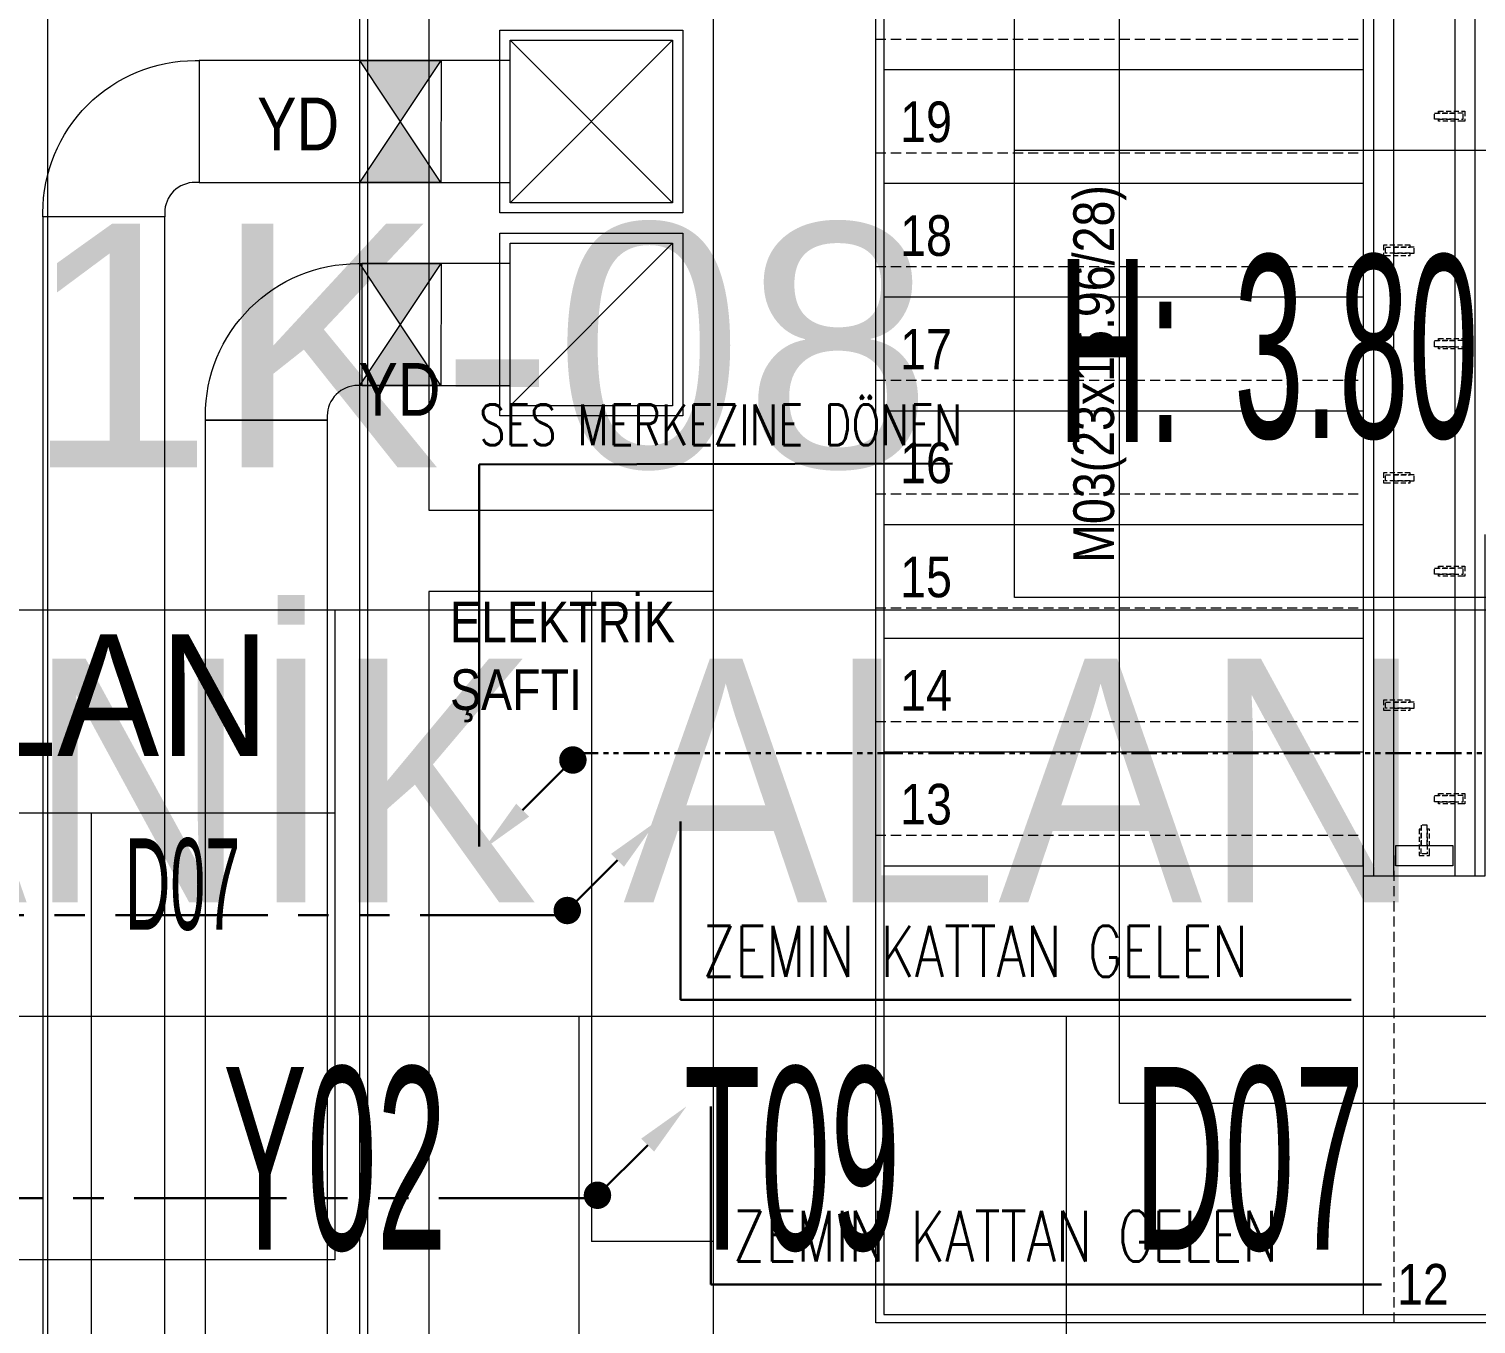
# Model space of a CAD drawing. Extents: x -9058 to 11890, y 0 to 8106.
# Drawn here: x 8636.6 to 8992.8, y 2955.5 to 3274.4 of the extents above; entities that cross this region are included whole.
import ezdxf
from ezdxf.enums import TextEntityAlignment as Align

# ---------------------------------------------------------------- set-up
doc = ezdxf.new("R2010")
doc.units = 0
doc.header["$LTSCALE"] = 10
doc.header["$MEASUREMENT"] = 0
for name, pattern in [('DOT2', [0.125, 0, -0.125]), ('HIDDEN', [0.375, 0.25, -0.125]), ('PHANTOM2', [1.25, 0.625, -0.125, 0.125, -0.125, 0.125, -0.125])]:
    doc.linetypes.add(name, pattern=pattern)
doc.layers.get('0').update_dxf_attribs({"color": 9, "lineweight": 9})
for name, color, linetype, lineweight in [('00', 9, 'Continuous', 9), ('01', 9, 'Continuous', 9), ('06B', 9, 'Continuous', 9), ('06D', 9, 'Continuous', 9), ('14', 9, 'Continuous', 9), ('19', 9, 'Continuous', 9), ('19D', 9, 'DOT2', 9), ('20', 9, 'DOT2', 9), ('21', 9, 'Continuous', 9), ('21_mahal200', 9, 'Continuous', 9), ('21_mahal200 @ 10 (1)', 9, 'Continuous', 9), ('21_mahal200 @ 10 (2)', 9, 'Continuous', 9), ('21_mahal200 @ 20', 9, 'Continuous', 9), ('40A', 9, 'Continuous', 9), ('E-10W ACİL ANONS İÇİN HOPARLÖR (SIVAÜSTÜ) (YANGINA DAYANIKLI)', 7, 'Continuous', 30), ('E-KABLO', 7, 'Continuous', 30), ('E-YANGIN', 7, 'Continuous', 30), ('E-YAZI', 7, 'Continuous', 30), ('E-YUKARI ÇIKAN HAT', 7, 'Continuous', 30)]:
    doc.layers.add(name, color=color, linetype=linetype, lineweight=lineweight)
doc.styles.add('Arial', font='arial.ttf', dxfattribs={"height": 2.5})
doc.styles.add('ILGAZ', font='txttw.shx')
doc.styles.add('MuuM_TEXT-STANDART', font='ARIALN.TTF')

# ---------------------------------------------------------------- blocks, each defined once
blk = doc.blocks.new('A$C6544144A')
h = blk.add_hatch(color=256)
h.paths.add_polyline_path([(15, 9.99), (0, 20), (0, 0)])
h.paths.add_polyline_path([(30, -0.01), (30, 19.99), (15, 9.99)])
for p, q in [((30, -0.01), (0, 20)), ((30, 19.99), (0, 0))]:
    blk.add_line(p, q)
blk.add_lwpolyline([(30, 19.99), (30, -0.01), (0, 0), (0, 20)], close=True)
blk = doc.blocks.new('p-mek')
for p, q in [((1120, -492.29), (1080, -452.29)), ((1120, -452.29), (1080, -492.29)), ((1120, -502.29), (1080, -542.29))]:
    blk.add_line(p, q)
at = {"color": 6}
blk.add_lwpolyline([(210.29, -281.08, -0.000027), (210.29, -1029.08, 0.400031)], format="xyb", dxfattribs=at)
for points in [[(1077.5, -494.79), (1077.5, -449.79), (1122.5, -449.79), (1122.5, -494.79)], [(1080, -492.29), (1080, -452.29), (1120, -452.29), (1120, -492.29)], [(1003.5, -487.29), (1080, -487.29), (1080, -457.29), (1003.5, -457.29)], [(995, -799.39), (995, -495.79), (965, -495.79), (965, -799.39)], [(1077.5, -544.79), (1077.5, -499.79), (1122.5, -499.79), (1122.5, -544.79)], [(1080, -542.29), (1080, -502.29), (1120, -502.29), (1120, -542.29)], [(1043.5, -537.29), (1080, -537.29), (1080, -507.29), (1043.5, -507.29)], [(1005, -1041.53), (1005, -545.79), (1035, -545.79), (1035, -1041.53)]]:
    blk.add_lwpolyline(points, close=True)
for points in [[(1003.5, -487.29), (1002.5, -487.29, 0.414214), (995, -494.79), (995, -495.79), (965, -495.79), (965, -494.79, -0.414214), (1002.5, -457.29), (1003.5, -457.29)], [(1043.5, -537.29), (1042.5, -537.29, 0.414214), (1035, -544.79), (1035, -545.79), (1005, -545.79), (1005, -544.79, -0.414214), (1042.5, -507.29), (1043.5, -507.29)]]:
    blk.add_lwpolyline(points, format="xyb", close=True)
at = {"rotation": 270}
for p in [(1043, -457.29), (1043, -507.29)]:
    blk.add_blockref('A$C6544144A', p, dxfattribs=at)
at = {"style": 'Arial', "width": 0.8}
for p in [(1017.75, -479.41), (1042.67, -544.74)]:
    blk.add_text('YD', height=13, dxfattribs=at).set_placement(p)
blk = doc.blocks.new('0a_roomno2')
blk.add_lwpolyline([(30, -16), (0, -16), (0, 0), (30, 0)], close=True)
for points in [[(0, 0), (30, 0)], [(0, -5), (30, -5)], [(12, -5), (12, -16)], [(18, -5), (18, -16)], [(24, -5), (24, -16)], [(12, -10.5), (0, -10.5)]]:
    blk.add_lwpolyline(points)
at = {"layer": '40A'}
blk.add_lwpolyline([(0, 0), (30, 0)], dxfattribs=at)
at = {"style": 'MuuM_TEXT-STANDART', "width": 0.6}
blk.add_text('H:', height=2.25, dxfattribs=at).set_placement((0.525, -12.962), align=Align.MIDDLE_LEFT)
at = {"style": 'Arial'}
blk.add_attdef('ODANO', (0, 1.505), '', height=3, dxfattribs=at)
blk.add_attdef('MEKANADI', text='', height=3, dxfattribs=at).set_placement((0.525, -4.75), align=Align.BOTTOM_LEFT)
at = {"style": 'MuuM_TEXT-STANDART', "width": 0.6}
for tag, p in [('YER01', (15, -7)), ('TAVAN01', (20.625, -7)), ('DUVAR01', (26.25, -7)), ('YER02', (15, -10.375)), ('TAVAN02', (20.625, -10.375)), ('DUVAR02', (26.25, -10.375)), ('YER03', (15, -13.75)), ('TAVAN03', (20.625, -13.75)), ('DUVAR03', (26.25, -13.75))]:
    blk.add_attdef(tag, text='', height=2.25, dxfattribs=at).set_placement(p, align=Align.MIDDLE_CENTER)
at = {"style": 'MuuM_TEXT-STANDART'}
blk.add_attdef('M2', text='', height=2.25, dxfattribs=at).set_placement((1.323, -7.805), align=Align.MIDDLE_LEFT)
at = {"style": 'MuuM_TEXT-STANDART', "width": 0.6}
blk.add_attdef('TEMIZTAVANYUKSEKLIGI', text='', height=2.25, dxfattribs=at).set_placement((2.7, -13.162), align=Align.MIDDLE_LEFT)
blk = doc.blocks.new('*U1192')
at = {"layer": '21_mahal200 @ 20'}
ref = blk.add_blockref('0a_roomno2', (8879.22, 3454.43), dxfattribs=dict(at, xscale=20, yscale=20, zscale=20))
ref.add_attrib('TEMIZTAVANYUKSEKLIGI', '3.80 m', dxfattribs={"layer": '0', "height": 45, "style": 'MuuM_TEXT-STANDART', "width": 0.6}).set_placement((8933.22, 3196.19), align=Align.MIDDLE_LEFT)
blk = doc.blocks.new('p-lama profili')
at = {"layer": '20', "linetype": 'HIDDEN', "ltscale": 0.5}
blk.add_lwpolyline([(0.75, -0.45), (-0.75, -0.45), (-0.75, -6.5), (-1.25, -6.5), (-1.25, -0.45), (-1.25, -0.45), (-1.25, 0), (1.25, 0), (1.25, -0.45), (1.25, -0.45), (1.25, -6.5), (0.75, -6.5), (0.75, -0.45)], dxfattribs=at)
blk.add_lwpolyline([(-0.75, -2.5), (0.75, -2.5), (0.75, -7.5), (-0.75, -7.5)], close=True, dxfattribs=at)
blk = doc.blocks.new('*U1199')
at = {"layer": '21_mahal200 @ 10 (1)'}
ref = blk.add_blockref('0a_roomno2', (8411.95, 3131.35), dxfattribs=dict(at, xscale=10, yscale=10, zscale=10))
ref.add_attrib('ODANO', ' PRS-1K-08', (8411.95, 3148.9), dxfattribs={"layer": '0', "height": 30, "style": 'Arial'})
ref.add_attrib('MEKANADI', 'MEKANİK ALAN', dxfattribs={"layer": '0', "height": 30, "style": 'Arial', "width": 0.9}).set_placement((8417.2, 3086.35), align=Align.BOTTOM_LEFT)
ref.add_attrib('M2', '###### m2', dxfattribs={"layer": '0', "height": 22.5, "style": 'MuuM_TEXT-STANDART', "width": 0.6}).set_placement((8417.2, 3058.23), align=Align.MIDDLE_LEFT)
ref.add_attrib('TEMIZTAVANYUKSEKLIGI', '2.30  m', dxfattribs={"layer": '0', "height": 22.5, "style": 'MuuM_TEXT-STANDART', "width": 0.6}).set_placement((8438.95, 3002.23), align=Align.MIDDLE_LEFT)
ref.add_attrib('YER01', 'Y02', dxfattribs={"layer": '0', "height": 22.5, "style": 'MuuM_TEXT-STANDART', "width": 0.6}).set_placement((8561.95, 3063.85), align=Align.MIDDLE_CENTER)
ref.add_attrib('TAVAN01', 'T09', dxfattribs={"layer": '0', "height": 22.5, "style": 'MuuM_TEXT-STANDART', "width": 0.6}).set_placement((8618.2, 3063.85), align=Align.MIDDLE_CENTER)
ref.add_attrib('DUVAR01', 'D07', dxfattribs={"layer": '0', "height": 22.5, "style": 'MuuM_TEXT-STANDART', "width": 0.6}).set_placement((8674.45, 3063.85), align=Align.MIDDLE_CENTER)
at = {"layer": '21_mahal200 @ 10 (2)'}
ref = blk.add_blockref('0a_roomno2', (8411.95, 3131.35), dxfattribs=dict(at, xscale=10, yscale=10, zscale=10))
ref.add_attrib('ODANO', ' PRS-1K-08', (8411.95, 3148.9), dxfattribs={"layer": '0', "height": 30, "style": 'Arial'})
ref.add_attrib('MEKANADI', 'MEKANİK ALAN', dxfattribs={"layer": '0', "height": 30, "style": 'Arial', "width": 0.9}).set_placement((8417.2, 3086.35), align=Align.BOTTOM_LEFT)
ref.add_attrib('M2', '###### m2', dxfattribs={"layer": '0', "height": 22.5, "style": 'MuuM_TEXT-STANDART', "width": 0.6}).set_placement((8417.2, 3058.23), align=Align.MIDDLE_LEFT)
ref.add_attrib('TEMIZTAVANYUKSEKLIGI', '2.30  m', dxfattribs={"layer": '0', "height": 22.5, "style": 'MuuM_TEXT-STANDART', "width": 0.6}).set_placement((8438.95, 3002.23), align=Align.MIDDLE_LEFT)
ref.add_attrib('YER01', 'Y02', dxfattribs={"layer": '0', "height": 22.5, "style": 'MuuM_TEXT-STANDART', "width": 0.6}).set_placement((8561.95, 3063.85), align=Align.MIDDLE_CENTER)
ref.add_attrib('TAVAN01', 'T09', dxfattribs={"layer": '0', "height": 22.5, "style": 'MuuM_TEXT-STANDART', "width": 0.6}).set_placement((8618.2, 3063.85), align=Align.MIDDLE_CENTER)
ref.add_attrib('DUVAR01', 'D07', dxfattribs={"layer": '0', "height": 22.5, "style": 'MuuM_TEXT-STANDART', "width": 0.6}).set_placement((8674.45, 3063.85), align=Align.MIDDLE_CENTER)
at = {"layer": '21_mahal200 @ 20'}
ref = blk.add_blockref('0a_roomno2', (8411.95, 3131.35), dxfattribs=dict(at, xscale=20, yscale=20, zscale=20))
ref.add_attrib('ODANO', ' PRS-1K-08', (8411.95, 3166.45), dxfattribs={"layer": '0', "height": 60, "style": 'Arial'})
ref.add_attrib('MEKANADI', 'MEKANİK ALAN', dxfattribs={"layer": '0', "height": 60, "style": 'Arial', "width": 0.9}).set_placement((8422.45, 3041.35), align=Align.BOTTOM_LEFT)
ref.add_attrib('YER01', 'Y02', dxfattribs={"layer": '0', "height": 45, "style": 'MuuM_TEXT-STANDART', "width": 0.6}).set_placement((8711.95, 2996.35), align=Align.MIDDLE_CENTER)
ref.add_attrib('TAVAN01', 'T09', dxfattribs={"layer": '0', "height": 45, "style": 'MuuM_TEXT-STANDART', "width": 0.6}).set_placement((8824.45, 2996.35), align=Align.MIDDLE_CENTER)
ref.add_attrib('DUVAR01', 'D07', dxfattribs={"layer": '0', "height": 45, "style": 'MuuM_TEXT-STANDART', "width": 0.6}).set_placement((8936.95, 2996.35), align=Align.MIDDLE_CENTER)
blk = doc.blocks.new('100_YUKARI ÇIKAN HAT')
at = {"layer": 'E-YUKARI ÇIKAN HAT', "color": 3, "linetype": 'Continuous'}
blk.add_line((2.472, 2.471), (0, 0), dxfattribs=at)
at = {"layer": 'E-YUKARI ÇIKAN HAT', "color": 4, "linetype": 'Continuous', "const_width": 0.675}
blk.add_lwpolyline([(-0.338, 0, 1), (0.337, 0, 1)], format="xyb", close=True, dxfattribs=at)
at = {"layer": 'E-YUKARI ÇIKAN HAT', "color": 3, "linetype": 'Continuous'}
blk.add_solid([(2.154, 2.789), (2.79, 2.152), (4.382, 4.379)], dxfattribs=at)

msp = doc.modelspace()

# ---------------------------------------------------------------- linework, layer by layer
at = {"layer": '00'}
msp.add_lwpolyline([(8668.36, 2725.87), (8668.36, 2725.87), (8668.36, 2710.87), (8555.06, 2710.87), (8555.06, 2920.87), (8720.06, 2920.87), (8720.06, 3505.87), (8805.06, 3505.87), (8805.06, 3490.87), (8735.06, 3490.87), (8735.06, 3155.87), (8805.06, 3155.87), (8805.06, 3135.87), (8735.06, 3135.87), (8735.06, 2920.87), (8805.06, 2920.87), (8805.06, 2905.87), (8570.06, 2905.87), (8570.06, 2725.87), (8668.36, 2725.87)], close=True, dxfattribs=at)
at = {"layer": '01'}
msp.add_lwpolyline([(9115.06, 3345.87), (9115.06, 3345.87), (9115.06, 3345.87), (9115.06, 2955.87), (8845.06, 2955.87), (8845.06, 3345.87), (8845.06, 3345.87), (8845.06, 3505.87), (8805.06, 3505.87), (8805.06, 2905.87), (9155.06, 2905.87), (9155.06, 3505.87), (9115.06, 3505.87)], close=True, dxfattribs=at)
at = {"layer": '06B'}
for points in [[(8972.56, 3345.87), (8967.56, 3345.87), (8967.56, 3065.87), (8972.56, 3065.87)], [(8992.56, 3337.26), (8987.56, 3337.26), (8987.56, 3065.87), (8992.56, 3065.87)], [(8973.06, 3068.37), (8973.06, 3073.37), (8987.06, 3073.37), (8987.06, 3068.37)]]:
    msp.add_lwpolyline(points, close=True, dxfattribs=at)
at = {"layer": '06D'}
for points in [[(8775.06, 3135.87), (8775.06, 2975.87)], [(8805.06, 2975.87), (8775.06, 2975.87)]]:
    msp.add_lwpolyline(points, dxfattribs=at)
at = {"layer": '14'}
for points in [[(8670.36, 2708.87), (8553.06, 2708.87), (8553.06, 2922.87), (8718.06, 2922.87), (8718.06, 3507.87), (8828.06, 3507.87), (8828.06, 3763.87), (8467.06, 3763.87), (8467.06, 3723.87), (8403.06, 3723.87), (8403.06, 3763.87), (7757.06, 3763.87), (7757.06, 3723.87), (7717.06, 3723.87), (7717.06, 2977.87), (7757.06, 2977.87), (7757.06, 2913.87), (7717.06, 2913.87), (7717.06, 2578.87)], [(9157.06, 3763.87), (9157.06, 3723.87), (9093.06, 3723.87), (9093.06, 3763.87), (8847.06, 3763.87), (8847.06, 3507.87), (8992.06, 3507.87), (8992.06, 3488.87), (8847.06, 3488.87), (8847.06, 3488.87), (8847.06, 3488.87), (8847.06, 2957.87), (9113.06, 2957.87), (9113.06, 3488.87), (9098.06, 3488.87), (9098.06, 3507.87), (9113.06, 3507.87), (9113.06, 3617.87), (9130.06, 3617.87)]]:
    msp.add_lwpolyline(points, dxfattribs=at)
at = {"layer": '19', "linetype": 'Continuous'}
for points in [[(8965.06, 3348.37), (8965.06, 3065.87), (8995.06, 3065.87), (8995.06, 3149.87)], [(8847.06, 3264.37), (8965.06, 3264.37)], [(8847.06, 3236.37), (8965.06, 3236.37)], [(8847.06, 3208.37), (8965.06, 3208.37)], [(8847.06, 3180.37), (8965.06, 3180.37)], [(8847.06, 3152.37), (8965.06, 3152.37)], [(8847.06, 3124.37), (8965.06, 3124.37)], [(8847.06, 3096.37), (8965.06, 3096.37)], [(8847.06, 3068.37), (8965.06, 3068.37), (8965.06, 3073.37)], [(8965.06, 3073.37), (8965.06, 2957.87)]]:
    msp.add_lwpolyline(points, dxfattribs=at)
at = {"layer": '19'}
msp.add_lwpolyline([(9054.91, 3162.37), (9054.91, 3009.86), (8905.06, 3009.86), (8905.06, 3339.9)], dxfattribs=at)
at = {"layer": '19D', "linetype": 'HIDDEN'}
for points in [[(8845.06, 3271.87), (8965.06, 3271.87)], [(8845.06, 3243.87), (8965.06, 3243.87)], [(8845.06, 3215.87), (8965.06, 3215.87)], [(8845.06, 3187.87), (8965.06, 3187.87)], [(8845.06, 3159.87), (8965.06, 3159.87)], [(8845.06, 3131.87), (8965.06, 3131.87)], [(8845.06, 3103.87), (8965.06, 3103.87)], [(8845.06, 3075.87), (8965.06, 3075.87)], [(8972.56, 3070.87), (8972.56, 2955.87)]]:
    msp.add_lwpolyline(points, dxfattribs=at)
at = {"layer": '21'}
msp.add_lwpolyline([(8746.67, 165.86), (8746.67, 2447.69), (8641.28, 2447.69), (8641.28, 4020.46)], dxfattribs=at)
at = {"layer": 'E-10W ACİL ANONS İÇİN HOPARLÖR (SIVAÜSTÜ) (YANGINA DAYANIKLI)', "color": 6, "linetype": 'PHANTOM2', "ltscale": 6}
msp.add_line((8770.4, 3056.21), (8517.71, 3056.21), dxfattribs=at)
at = {"layer": 'E-10W ACİL ANONS İÇİN HOPARLÖR (SIVAÜSTÜ) (YANGINA DAYANIKLI)', "color": 5, "linetype": 'PHANTOM2', "ltscale": 6}
msp.add_line((8775.06, 2986.49), (8524.16, 2986.49), dxfattribs=at)
at = {"layer": 'E-KABLO', "color": 6, "linetype": 'PHANTOM2'}
msp.add_line((8770.51, 3096.08), (9140.7, 3096.08), dxfattribs=at)
at = {"layer": 'E-YANGIN'}
for p, q in [((8747.41, 3167.15), (8863.94, 3167.36)), ((8747.41, 3167.15), (8747.41, 3073.06)), ((8797.02, 3079.23), (8797.02, 3035.34)), ((8797.02, 3035.34), (8962.1, 3035.34)), ((8804.45, 3009.13), (8804.45, 2965.24)), ((8804.45, 2965.24), (8969.53, 2965.24))]:
    msp.add_line(p, q, dxfattribs=at)

# ---------------------------------------------------------------- block references
at = {"rotation": 270}
for p in [(8990.06, 3252.87), (8990.06, 3196.87), (8990.06, 3140.87), (8990.06, 3084.87)]:
    msp.add_blockref('p-lama profili', p, dxfattribs=at)
at = {"xscale": -1}
for p, rotation in [((8970.06, 3219.87), 90), ((8970.06, 3163.87), 90), ((8970.06, 3107.87), 90), ((8980.06, 3070.87), 180)]:
    msp.add_blockref('p-lama profili', p, dxfattribs=dict(at, rotation=rotation))
at = {"layer": '06D'}
msp.add_blockref('p-mek', (7675.06, 3723.87), dxfattribs=at)
at = {"layer": '21_mahal200', "color": 6}
for name in ['*U1192', '*U1199']:
    msp.add_blockref(name, (0, 0), dxfattribs=at)
at = {"layer": 'E-YUKARI ÇIKAN HAT', "xscale": 5, "yscale": 5, "zscale": 5, "rotation": 180}
msp.add_blockref('100_YUKARI ÇIKAN HAT', (8770.51, 3094.39), dxfattribs=at)
at = {"layer": 'E-YUKARI ÇIKAN HAT', "xscale": 5, "yscale": 5, "zscale": 5}
for p in [(8769.14, 3057.34), (8776.57, 2987.24)]:
    msp.add_blockref('100_YUKARI ÇIKAN HAT', p, dxfattribs=at)

# ---------------------------------------------------------------- texts
at = {"layer": '21', "style": 'MuuM_TEXT-STANDART'}
for s, p in [('19', (8851.07, 3246.49)), ('18', (8851.07, 3218.49)), ('17', (8851.07, 3190.52)), ('16', (8851.07, 3162.52)), ('15', (8851.07, 3134.45)), ('14', (8851.07, 3106.54)), ('13', (8851.07, 3078.52)), ('12', (8973.36, 2960.32))]:
    msp.add_text(s, height=10, dxfattribs=at).set_placement(p)
at = {"layer": '21', "color": 250, "insert": (8893.7, 3189.41), "char_height": 10, "attachment_point": 2, "rotation": 90, "style": 'MuuM_TEXT-STANDART'}
msp.add_mtext('M03(23x16.96/28)', dxfattribs=at)
at = {"layer": '21', "insert": (8740.27, 3133.38), "char_height": 10, "attachment_point": 1, "style": 'MuuM_TEXT-STANDART'}
msp.add_mtext_dynamic_manual_height_columns('ELEKTRİK ŞAFTI', width=34.9751, gutter_width=750, heights=[0], dxfattribs=at)
at = {"layer": 'E-YAZI', "color": 3, "style": 'ILGAZ', "width": 0.75}
for s, height, p in [('SES MERKEZINE DÖNEN', 10, (8747.49, 3171.93)), ('ZEMIN KATTAN GELEN', 12.5, (8802.45, 3041.05)), ('ZEMIN KATTAN GELEN', 12.5, (8809.88, 2970.95))]:
    msp.add_text(s, height=height, dxfattribs=at).set_placement(p)

doc.saveas('drawing.dxf')
